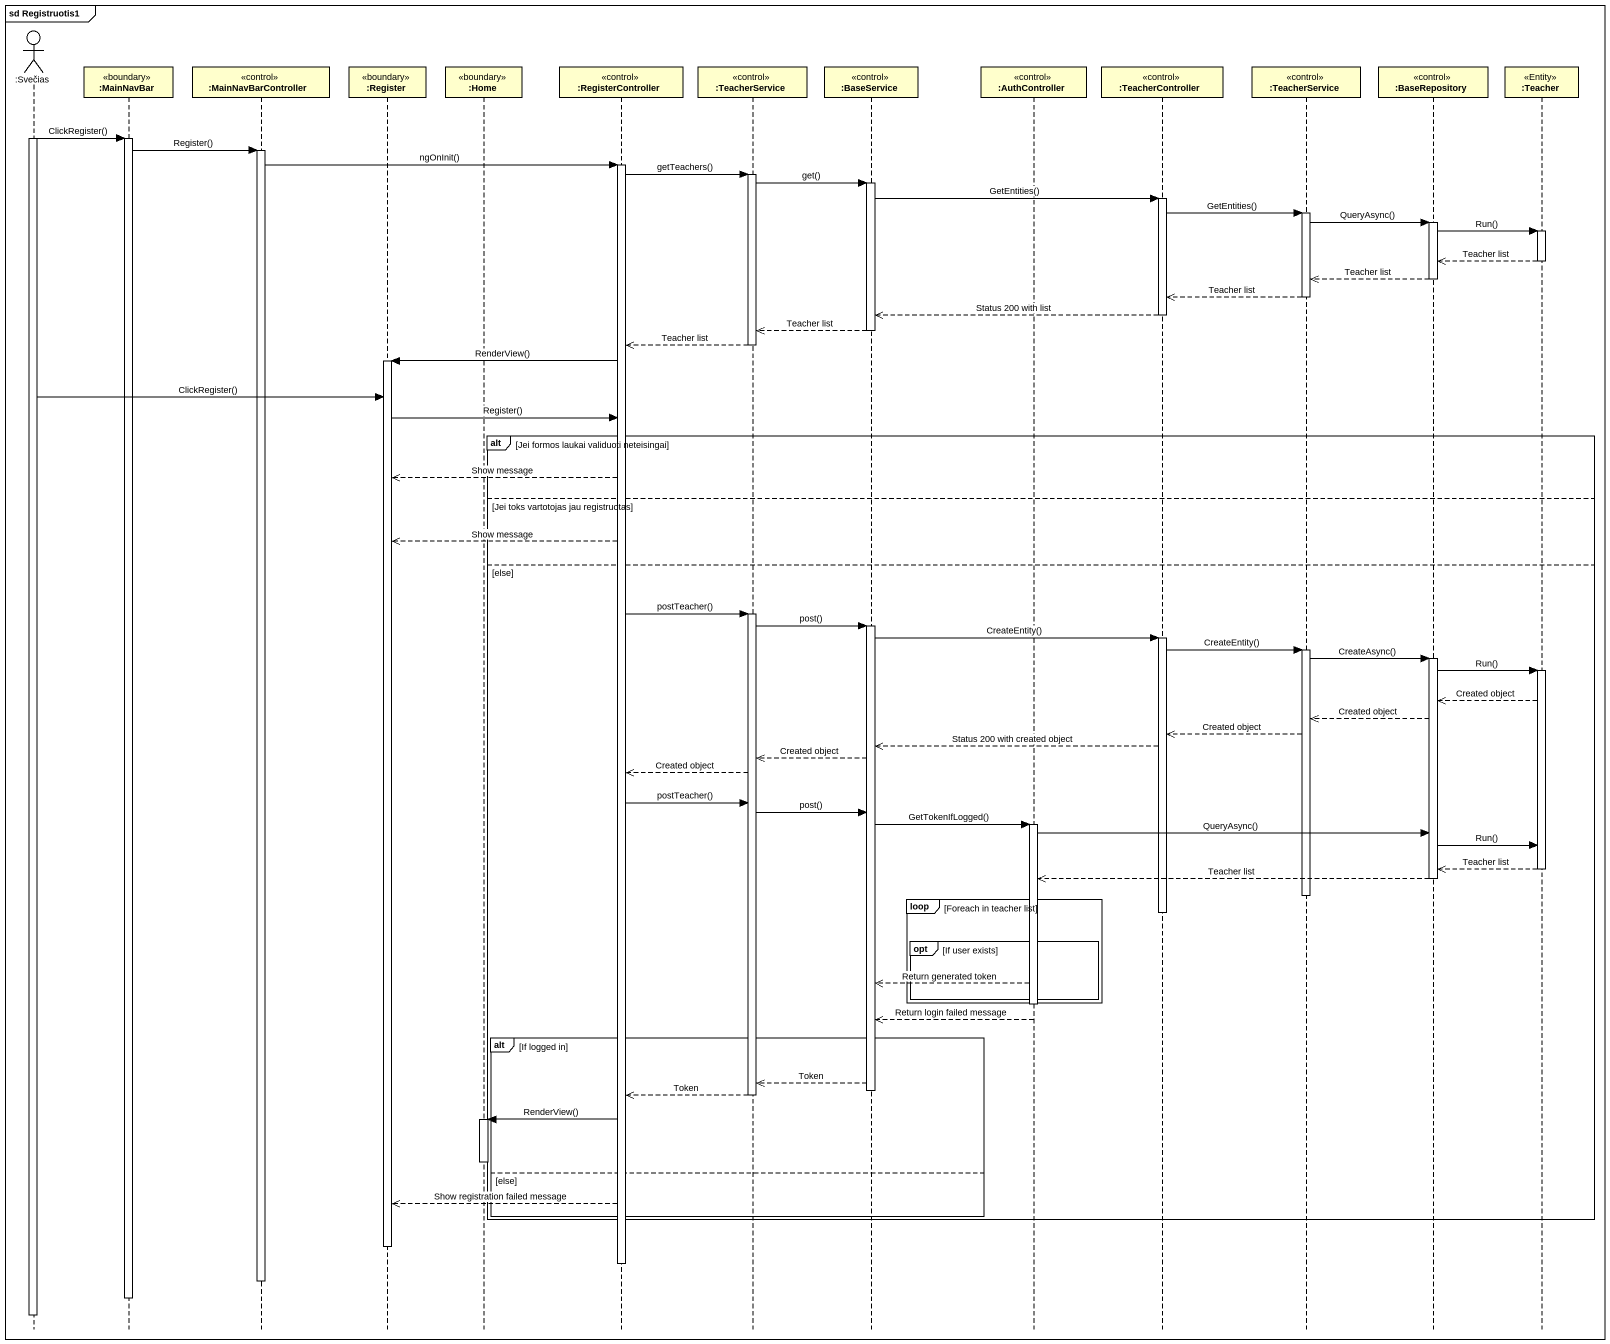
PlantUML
@startuml
mainframe sd Registruotis1
hide footbox
actor ":Svečias" as Svečias
participant ":MainNavBar" as MainNavBar <<boundary>>
participant ":MainNavBarController" as MainNavBarController <<control>>
participant ":Register" as Register <<boundary>>
participant ":Home" as Home <<boundary>>
participant ":RegisterController" as RegisterController <<control>>
participant ":TeacherService" as TeacherService <<control>>
participant ":BaseService" as BaseService <<control>>
participant ":AuthController" as AuthController <<control>>
participant ":TeacherController" as TeacherController <<control>>
participant ":TeacherService" as TeacherService_2 <<control>>
participant ":BaseRepository" as BaseRepository <<control>>
participant ":Teacher" as Teacher <<Entity>>

activate Svečias
Svečias -> MainNavBar : ClickRegister()
activate MainNavBar
MainNavBar -> MainNavBarController : Register()
activate MainNavBarController
MainNavBarController -> RegisterController : ngOnInit()
activate RegisterController
RegisterController -> TeacherService : getTeachers()
activate TeacherService
TeacherService -> BaseService : get()
activate BaseService
BaseService -> TeacherController : GetEntities()
activate TeacherController
TeacherController -> TeacherService_2 : GetEntities()
activate TeacherService_2
TeacherService_2 -> BaseRepository : QueryAsync()
activate BaseRepository
BaseRepository -> Teacher : Run()
activate Teacher
Teacher -->> BaseRepository : Teacher list
deactivate Teacher
BaseRepository -->> TeacherService_2 : Teacher list
deactivate BaseRepository
TeacherService_2 -->> TeacherController : Teacher list
deactivate TeacherService_2
TeacherController -->> BaseService : Status 200 with list
deactivate TeacherController
BaseService -->> TeacherService : Teacher list
deactivate BaseService
TeacherService -->> RegisterController : Teacher list
deactivate TeacherService
RegisterController -> Register : RenderView()
activate Register
Svečias -> Register : ClickRegister()
Register -> RegisterController : Register()
alt Jei formos laukai validuoti neteisingai
  RegisterController -->> Register : Show message
else Jei toks vartotojas jau registruotas
  RegisterController -->> Register : Show message
else else
  RegisterController -> TeacherService : postTeacher()
  activate TeacherService
  TeacherService -> BaseService : post()
  activate BaseService
  BaseService -> TeacherController : CreateEntity()
  activate TeacherController
  TeacherController -> TeacherService_2 : CreateEntity()
  activate TeacherService_2
  TeacherService_2 -> BaseRepository : CreateAsync()
  activate BaseRepository
  BaseRepository -> Teacher : Run()
  activate Teacher
  Teacher -->> BaseRepository : Created object
  BaseRepository -->> TeacherService_2 : Created object
  TeacherService_2 -->> TeacherController : Created object
  TeacherController -->> BaseService : Status 200 with created object
  BaseService -->> TeacherService : Created object
  TeacherService -->> RegisterController : Created object
  RegisterController -> TeacherService : postTeacher()
  TeacherService -> BaseService : post()
  BaseService -> AuthController : GetTokenIfLogged()
  activate AuthController
  AuthController -> BaseRepository : QueryAsync()
  BaseRepository -> Teacher : Run()
  Teacher -->> BaseRepository : Teacher list
  deactivate Teacher
  BaseRepository -->> AuthController : Teacher list
  deactivate BaseRepository
  deactivate TeacherService_2
  loop Foreach in teacher list
    deactivate TeacherController
    opt If user exists
      AuthController -->> BaseService : Return generated token
    end
  end
  deactivate AuthController
  AuthController -->> BaseService : Return login failed message
  alt If logged in
    BaseService -->> TeacherService : Token
    deactivate BaseService
    TeacherService -->> RegisterController : Token
    deactivate TeacherService
    RegisterController -> Home : RenderView()
    activate Home
    deactivate Home
  else else
    RegisterController -->> Register : Show registration failed message
  end
end
deactivate Register
deactivate RegisterController
deactivate MainNavBarController
deactivate MainNavBar
deactivate Svečias
@enduml
